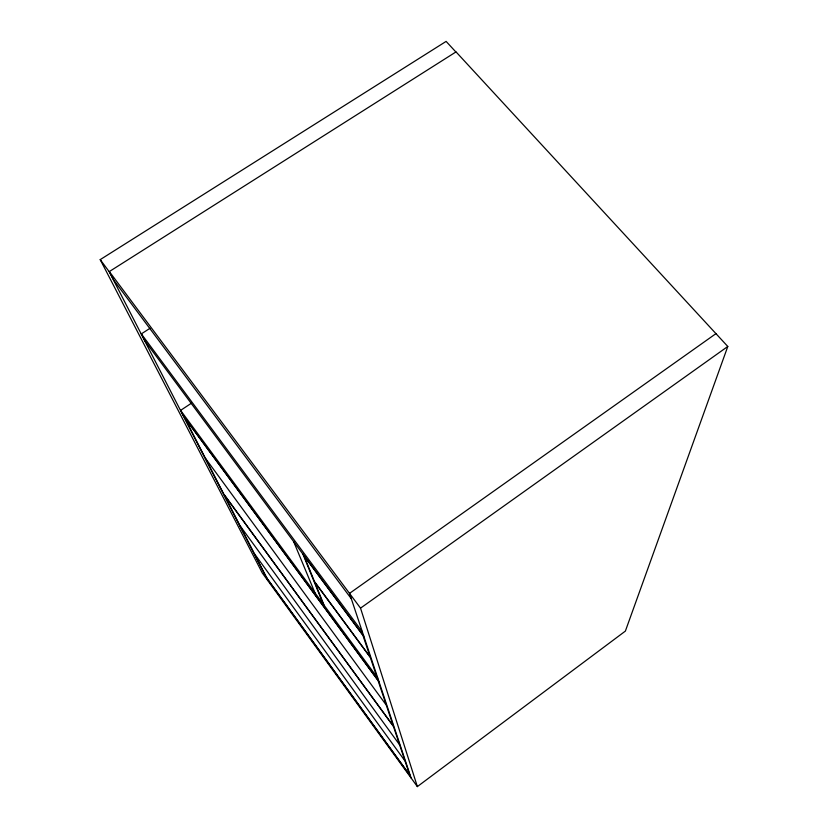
<?xml version="1.0" encoding="UTF-8"?>
<svg xmlns="http://www.w3.org/2000/svg" width="828" height="828" viewBox="0 0 828 828"><rect width="100%" height="100%" fill="white"/><g stroke="black" fill="none" stroke-linecap="round" stroke-linejoin="round"><path stroke-width="1.24" d="M410.522 776.25L266.461 577.654L267.982 580.625L109.182 271.656L456.031 51.895L727.791 346.477L625.378 631.091L417.364 786.6L262.3 572.986L100.209 259.63L446.116 41.4L455.886 51.988M417.364 786.6L360.532 608.145L727.791 346.477M715.951 333.643L349.519 593.386L411.092 777.947M378.955 681.63L183.516 416.06L180.597 410.377L191.382 403.246M363.834 636.297L145.045 341.105L141.34 333.891L150.003 328.292M360.532 608.145L109.348 271.553L113.757 280.143L351.3 598.737M100.209 259.63L109.182 271.656M141.34 333.891L362.364 631.888M180.597 410.377L377.816 678.225M205.634 458.691L223.767 494.057L393.331 726.073L386.303 705.135L205.354 458.153L184.509 417.498L378.044 680.492L386.2 704.814M240.151 525.997L254.248 553.487L405.047 761.035L409.788 775.194L266.999 578.358L254.434 553.86M293.64 541.595L314.961 592.858M324.027 605.071L314.733 582.167L370.313 657.422L376.781 676.704M302.872 554.046L323.251 604.109M399.531 744.579L393.424 726.353L224.015 494.533L239.934 525.583L399.613 744.817L404.975 760.818M362.902 635.304L304.083 555.94L314.526 581.649L370.168 656.997L362.902 635.304"/></g></svg>
